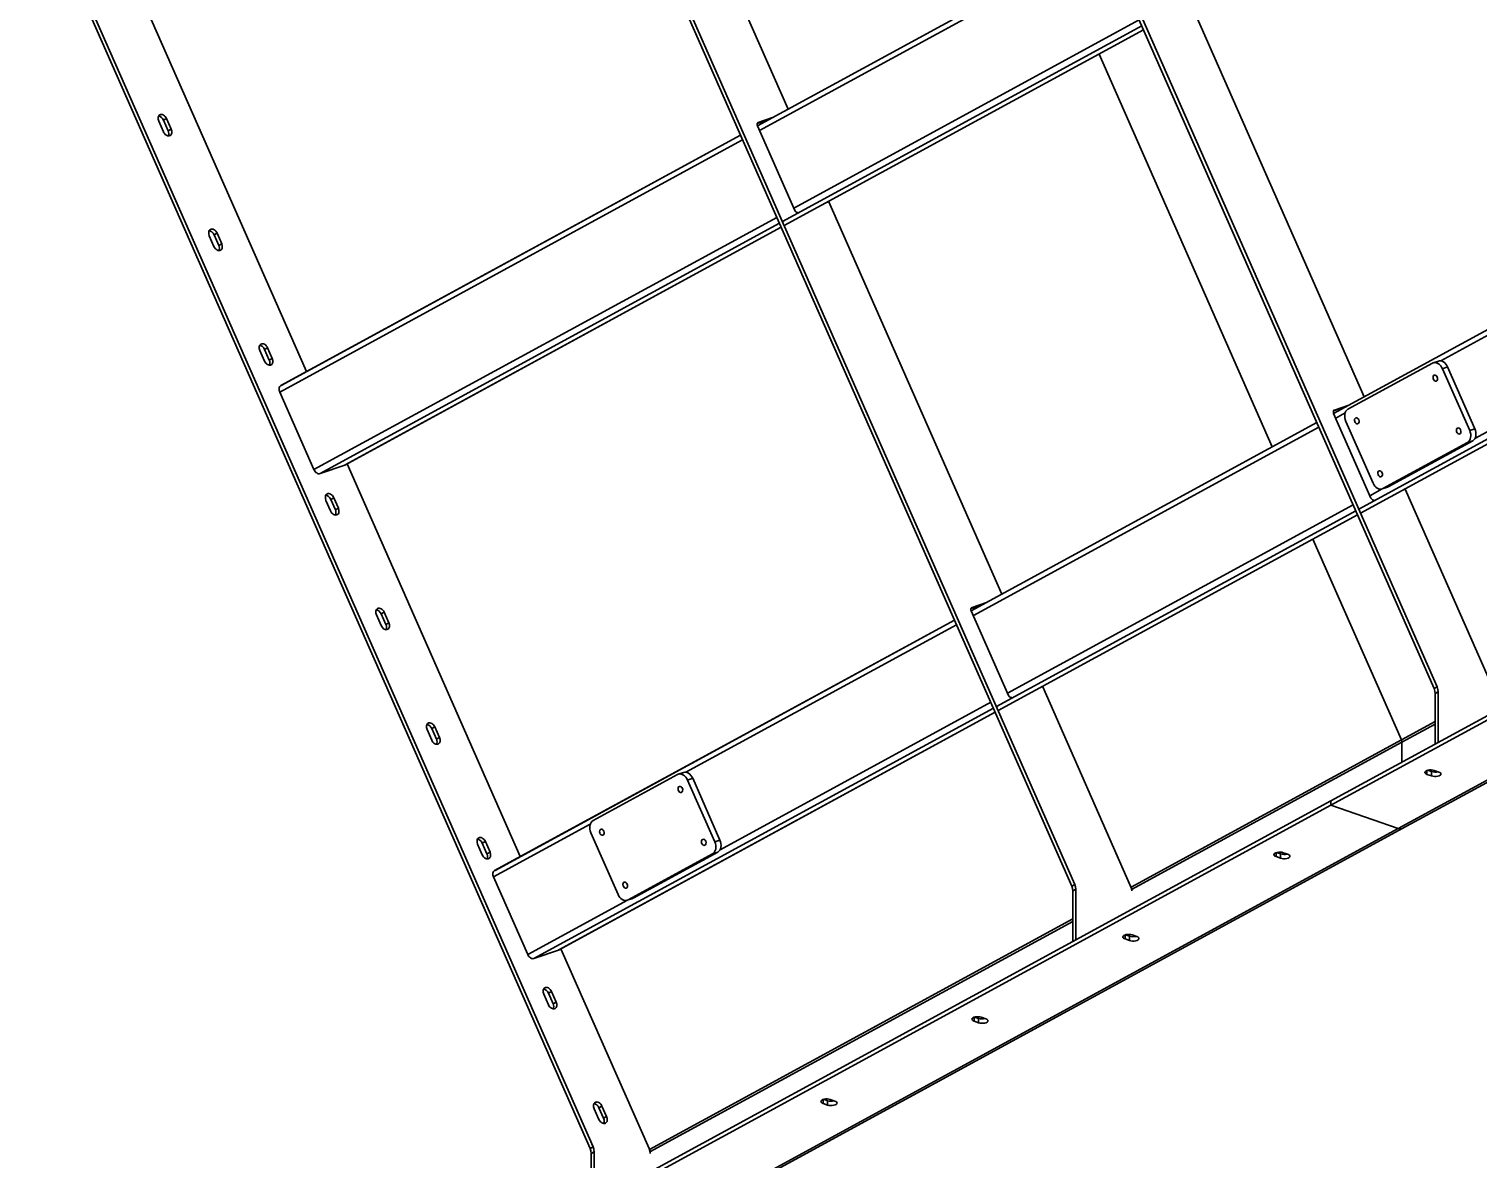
# Model space of a CAD drawing. Header units: millimetres. Extents: x 0 to 599, y 0 to 420.
# Drawn here: x 171.9 to 246.8, y 270.2 to 328.6 of the extents above; entities that cross this region are included whole.
import ezdxf

# ---------------------------------------------------------------- set-up
doc = ezdxf.new("R2010")
doc.units = ezdxf.units.MM

msp = doc.modelspace()

# ---------------------------------------------------------------- linework, layer by layer
at = {"color": 1, "lineweight": 35}
for p, q in [((244.725, 294.596), (215.645, 360.52)), ((244.569, 294.511), (215.488, 360.435)), ((225.828, 284.303), (196.748, 350.227)), ((225.985, 284.388), (196.904, 350.312)), ((202.209, 344.751), (211.157, 324.468)), ((200.919, 270.735), (171.898, 336.522)), ((201.075, 270.82), (172.054, 336.607)), ((209.572, 323.604), (227.442, 333.338)), ((209.573, 323.602), (227.443, 333.336)), ((209.679, 323.361), (227.549, 333.095)), ((177.291, 331.203), (186.247, 310.899)), ((232.01, 329.887), (240.958, 309.604)), ((211.449, 319.35), (229.319, 329.083)), ((210.869, 318.654), (229.453, 328.777)), ((210.96, 318.449), (229.544, 328.572)), ((210.96, 318.447), (229.545, 328.57)), ((236.194, 307.009), (227.237, 327.315)), ((227.237, 327.315), (236.194, 307.009)), ((178.58, 324.044), (178.579, 323.947)), ((178.579, 323.947), (178.609, 323.845)), ((178.591, 324.087), (178.58, 324.044)), ((178.61, 324.125), (178.591, 324.087)), ((178.602, 324.11), (178.675, 324.091)), ((178.609, 323.845), (178.851, 323.298)), ((178.635, 324.155), (178.61, 324.125)), ((178.666, 324.178), (178.635, 324.155)), ((178.708, 324.193), (178.666, 324.178)), ((178.675, 324.091), (178.746, 324.045)), ((178.755, 324.196), (178.708, 324.193)), ((178.746, 324.045), (178.808, 323.979)), ((178.804, 324.186), (178.755, 324.196)), ((178.853, 324.164), (178.804, 324.186)), ((178.808, 323.979), (178.855, 323.898)), ((178.9, 324.132), (178.853, 324.164)), ((178.855, 323.898), (179.011, 323.983)), ((178.855, 323.898), (179.096, 323.351)), ((178.944, 324.089), (178.9, 324.132)), ((178.981, 324.039), (178.944, 324.089)), ((179.011, 323.983), (178.981, 324.039)), ((179.252, 323.436), (179.011, 323.983)), ((209.557, 323.704), (209.572, 323.744)), ((209.564, 323.728), (210.203, 323.948)), ((209.572, 323.744), (209.6, 323.771)), ((209.612, 323.776), (209.59, 323.764)), ((209.6, 323.771), (209.612, 323.776)), ((210.359, 324.033), (209.612, 323.776)), ((178.851, 323.298), (178.88, 323.242)), ((178.88, 323.242), (178.918, 323.192)), ((178.918, 323.192), (178.961, 323.149)), ((178.961, 323.149), (179.008, 323.117)), ((179.008, 323.117), (179.057, 323.095)), ((179.057, 323.095), (179.106, 323.085)), ((179.096, 323.351), (179.252, 323.436)), ((179.096, 323.351), (179.12, 323.28)), ((179.124, 323.143), (179.103, 323.086)), ((179.106, 323.085), (179.153, 323.088)), ((179.12, 323.28), (179.129, 323.209)), ((179.129, 323.209), (179.124, 323.143)), ((179.153, 323.088), (179.195, 323.104)), ((179.195, 323.104), (179.226, 323.126)), ((179.226, 323.126), (179.251, 323.157)), ((179.251, 323.157), (179.27, 323.194)), ((179.282, 323.334), (179.252, 323.436)), ((179.27, 323.194), (179.282, 323.237)), ((179.282, 323.237), (179.282, 323.334)), ((184.92, 310.177), (208.701, 323.13)), ((184.943, 310.187), (208.702, 323.128)), ((209.557, 323.655), (209.557, 323.704)), ((209.572, 323.605), (209.557, 323.655)), ((209.572, 323.605), (211.502, 319.228)), ((184.863, 309.844), (208.808, 322.887)), ((213.142, 319.635), (213.269, 319.679)), ((213.269, 319.679), (222.217, 299.396)), ((186.632, 305.833), (210.578, 318.875)), ((186.954, 305.628), (210.713, 318.569)), ((211.533, 319.179), (211.502, 319.228)), ((211.574, 319.142), (211.533, 319.179)), ((211.62, 319.123), (211.574, 319.142)), ((211.663, 319.126), (211.62, 319.123)), ((181.205, 318.161), (181.194, 318.118)), ((181.194, 318.118), (181.194, 318.021)), ((181.194, 318.021), (181.223, 317.919)), ((181.224, 318.198), (181.205, 318.161)), ((181.216, 318.184), (181.289, 318.165)), ((181.223, 317.919), (181.465, 317.372)), ((181.25, 318.229), (181.224, 318.198)), ((181.281, 318.251), (181.25, 318.229)), ((181.323, 318.267), (181.281, 318.251)), ((181.289, 318.165), (181.36, 318.119)), ((181.369, 318.27), (181.323, 318.267)), ((181.36, 318.119), (181.422, 318.053)), ((181.418, 318.26), (181.369, 318.27)), ((181.467, 318.238), (181.418, 318.26)), ((181.422, 318.053), (181.469, 317.972)), ((181.515, 318.206), (181.467, 318.238)), ((181.469, 317.972), (181.625, 318.057)), ((181.469, 317.972), (181.71, 317.425)), ((181.558, 318.163), (181.515, 318.206)), ((181.595, 318.113), (181.558, 318.163)), ((181.625, 318.057), (181.595, 318.113)), ((181.866, 317.51), (181.625, 318.057)), ((188.226, 306.066), (210.803, 318.364)), ((188.248, 306.076), (210.804, 318.362)), ((239.373, 308.74), (257.242, 318.474)), ((239.373, 308.738), (257.243, 318.472)), ((244.91, 311.455), (257.35, 318.231)), ((181.465, 317.372), (181.494, 317.316)), ((181.494, 317.316), (181.532, 317.266)), ((181.532, 317.266), (181.575, 317.223)), ((181.575, 317.223), (181.622, 317.191)), ((181.622, 317.191), (181.672, 317.169)), ((181.672, 317.169), (181.72, 317.159)), ((181.71, 317.425), (181.866, 317.51)), ((181.71, 317.425), (181.734, 317.354)), ((181.738, 317.217), (181.717, 317.16)), ((181.72, 317.159), (181.767, 317.162)), ((181.734, 317.354), (181.743, 317.283)), ((181.743, 317.283), (181.738, 317.217)), ((181.767, 317.162), (181.809, 317.177)), ((181.809, 317.177), (181.84, 317.2)), ((181.84, 317.2), (181.865, 317.23)), ((181.865, 317.23), (181.884, 317.268)), ((181.896, 317.408), (181.866, 317.51)), ((181.884, 317.268), (181.896, 317.311)), ((181.896, 317.311), (181.896, 317.408)), ((246.68, 307.444), (259.119, 314.22)), ((240.67, 303.791), (259.254, 313.914)), ((240.76, 303.585), (259.345, 313.708)), ((240.761, 303.583), (259.346, 313.706)), ((183.82, 312.235), (183.808, 312.192)), ((183.808, 312.192), (183.808, 312.094)), ((183.808, 312.094), (183.838, 311.993)), ((183.838, 312.272), (183.82, 312.235)), ((183.83, 312.258), (183.903, 312.238)), ((183.864, 312.303), (183.838, 312.272)), ((183.838, 311.993), (184.079, 311.446)), ((183.895, 312.325), (183.864, 312.303)), ((183.937, 312.341), (183.895, 312.325)), ((183.903, 312.238), (183.974, 312.193)), ((183.983, 312.344), (183.937, 312.341)), ((183.974, 312.193), (184.036, 312.127)), ((184.032, 312.334), (183.983, 312.344)), ((184.081, 312.312), (184.032, 312.334)), ((184.036, 312.127), (184.083, 312.046)), ((184.129, 312.279), (184.081, 312.312)), ((184.083, 312.046), (184.239, 312.131)), ((184.083, 312.046), (184.324, 311.499)), ((184.172, 312.237), (184.129, 312.279)), ((184.209, 312.187), (184.172, 312.237)), ((184.239, 312.131), (184.209, 312.187)), ((184.48, 311.584), (184.239, 312.131)), ((184.079, 311.446), (184.109, 311.39)), ((184.109, 311.39), (184.146, 311.34)), ((184.146, 311.34), (184.189, 311.297)), ((184.189, 311.297), (184.236, 311.264)), ((184.236, 311.264), (184.286, 311.243)), ((184.286, 311.243), (184.335, 311.233)), ((184.324, 311.499), (184.48, 311.584)), ((184.324, 311.499), (184.348, 311.428)), ((184.352, 311.291), (184.332, 311.233)), ((184.335, 311.233), (184.381, 311.236)), ((184.348, 311.428), (184.358, 311.357)), ((184.358, 311.357), (184.352, 311.291)), ((184.381, 311.236), (184.423, 311.251)), ((184.423, 311.251), (184.454, 311.274)), ((184.454, 311.274), (184.48, 311.304)), ((184.51, 311.482), (184.48, 311.584)), ((184.48, 311.304), (184.498, 311.342)), ((184.498, 311.342), (184.51, 311.385)), ((184.51, 311.385), (184.51, 311.482)), ((244.486, 311.335), (240.113, 308.953)), ((244.524, 311.352), (244.486, 311.335)), ((244.792, 311.444), (244.524, 311.352)), ((244.587, 311.364), (244.524, 311.352)), ((244.565, 311.362), (244.754, 311.427)), ((244.654, 311.361), (244.587, 311.364)), ((244.721, 311.343), (244.654, 311.361)), ((244.787, 311.309), (244.721, 311.343)), ((244.754, 311.427), (244.792, 311.444)), ((244.85, 311.26), (244.787, 311.309)), ((244.792, 311.444), (244.855, 311.457)), ((244.908, 311.2), (244.85, 311.26)), ((244.855, 311.457), (244.921, 311.454)), ((244.958, 311.128), (244.908, 311.2)), ((244.921, 311.454), (244.989, 311.435)), ((244.999, 311.049), (244.958, 311.128)), ((244.989, 311.435), (245.055, 311.401)), ((245.267, 311.141), (244.999, 311.049)), ((246.407, 307.858), (244.999, 311.049)), ((245.055, 311.401), (245.118, 311.352)), ((245.118, 311.352), (245.175, 311.292)), ((245.175, 311.292), (245.226, 311.22)), ((245.226, 311.22), (245.267, 311.141)), ((245.267, 311.141), (246.675, 307.95)), ((244.517, 310.648), (244.511, 310.59)), ((244.511, 310.59), (244.523, 310.528)), ((244.541, 310.693), (244.517, 310.648)), ((244.523, 310.528), (244.551, 310.472)), ((244.579, 310.719), (244.541, 310.693)), ((244.551, 310.472), (244.592, 310.431)), ((244.621, 310.723), (244.579, 310.719)), ((244.592, 310.431), (244.639, 310.409)), ((244.664, 310.705), (244.621, 310.723)), ((244.639, 310.409), (244.684, 310.412)), ((244.703, 310.67), (244.664, 310.705)), ((244.684, 310.412), (244.724, 310.441)), ((244.733, 310.621), (244.703, 310.67)), ((244.724, 310.441), (244.748, 310.492)), ((244.751, 310.555), (244.733, 310.621)), ((244.748, 310.492), (244.751, 310.555)), ((184.845, 310.086), (184.833, 310.043)), ((184.833, 310.043), (184.833, 309.946)), ((184.833, 309.946), (184.863, 309.844)), ((184.864, 310.124), (184.845, 310.086)), ((184.863, 309.844), (186.632, 305.833)), ((184.889, 310.154), (184.864, 310.124)), ((184.92, 310.177), (184.889, 310.154)), ((184.943, 310.187), (184.92, 310.177)), ((239.234, 288.713), (278.277, 309.98)), ((278.277, 309.755), (239.234, 288.488)), ((239.358, 308.84), (239.373, 308.881)), ((239.358, 308.792), (239.358, 308.84)), ((239.372, 308.741), (239.358, 308.792)), ((239.364, 308.864), (240.004, 309.084)), ((239.373, 308.881), (239.401, 308.907)), ((239.412, 308.912), (239.391, 308.9)), ((239.401, 308.907), (239.412, 308.912)), ((240.16, 309.169), (239.412, 308.912)), ((239.48, 308.497), (239.967, 308.763)), ((239.974, 308.781), (239.951, 308.699)), ((240.009, 308.853), (239.974, 308.781)), ((240.056, 308.911), (240.009, 308.853)), ((240.113, 308.953), (240.056, 308.911)), ((220.632, 298.532), (238.502, 308.266)), ((220.633, 298.53), (238.502, 308.264)), ((220.739, 298.289), (238.609, 308.023)), ((239.372, 308.741), (241.303, 304.365)), ((239.951, 308.699), (239.943, 308.609)), ((239.943, 308.609), (239.949, 308.514)), ((239.949, 308.514), (239.969, 308.419)), ((239.969, 308.419), (240.002, 308.327)), ((240.002, 308.327), (241.41, 305.136)), ((240.457, 308.436), (240.45, 308.378)), ((240.45, 308.378), (240.462, 308.317)), ((240.481, 308.482), (240.457, 308.436)), ((240.462, 308.317), (240.491, 308.261)), ((240.518, 308.508), (240.481, 308.482)), ((240.491, 308.261), (240.532, 308.219)), ((240.56, 308.511), (240.518, 308.508)), ((240.532, 308.219), (240.578, 308.198)), ((240.604, 308.494), (240.56, 308.511)), ((240.578, 308.198), (240.624, 308.2)), ((240.643, 308.458), (240.604, 308.494)), ((240.624, 308.2), (240.664, 308.229)), ((240.672, 308.409), (240.643, 308.458)), ((240.664, 308.229), (240.687, 308.28)), ((240.69, 308.344), (240.672, 308.409)), ((240.687, 308.28), (240.69, 308.344)), ((242.708, 287.277), (281.752, 308.544)), ((281.991, 308.555), (242.948, 287.288)), ((246.564, 307.324), (242.191, 304.942)), ((245.724, 307.913), (245.718, 307.855)), ((245.718, 307.855), (245.729, 307.793)), ((245.748, 307.958), (245.724, 307.913)), ((245.729, 307.793), (245.758, 307.737)), ((245.785, 307.984), (245.748, 307.958)), ((245.758, 307.737), (245.799, 307.696)), ((245.827, 307.987), (245.785, 307.984)), ((245.799, 307.696), (245.845, 307.674)), ((245.871, 307.97), (245.827, 307.987)), ((245.845, 307.674), (245.891, 307.677)), ((245.91, 307.935), (245.871, 307.97)), ((245.891, 307.677), (245.931, 307.706)), ((245.94, 307.886), (245.91, 307.935)), ((245.931, 307.706), (245.954, 307.757)), ((245.957, 307.82), (245.94, 307.886)), ((245.954, 307.757), (245.957, 307.82)), ((246.564, 307.324), (246.296, 307.232)), ((246.296, 307.232), (246.353, 307.274)), ((246.353, 307.274), (246.4, 307.332)), ((246.4, 307.332), (246.435, 307.403)), ((246.407, 307.858), (246.675, 307.95)), ((246.44, 307.766), (246.407, 307.858)), ((246.435, 307.403), (246.458, 307.486)), ((246.46, 307.67), (246.44, 307.766)), ((246.458, 307.486), (246.466, 307.576)), ((246.466, 307.576), (246.46, 307.67)), ((246.621, 307.366), (246.564, 307.324)), ((246.668, 307.424), (246.621, 307.366)), ((246.703, 307.495), (246.668, 307.424)), ((246.675, 307.95), (246.708, 307.858)), ((246.726, 307.578), (246.703, 307.495)), ((246.708, 307.858), (246.728, 307.763)), ((246.734, 307.668), (246.726, 307.578)), ((246.728, 307.763), (246.734, 307.668)), ((241.923, 304.85), (246.296, 307.232)), ((186.632, 305.833), (186.66, 305.78)), ((186.66, 305.78), (186.694, 305.733)), ((186.954, 305.628), (188.226, 306.066)), ((188.226, 306.066), (188.248, 306.076)), ((188.248, 306.076), (188.269, 306.089)), ((188.35, 306.131), (197.307, 285.827)), ((241.725, 305.773), (241.687, 305.747)), ((241.767, 305.776), (241.725, 305.773)), ((241.81, 305.759), (241.767, 305.776)), ((241.849, 305.723), (241.81, 305.759)), ((186.694, 305.733), (186.733, 305.692)), ((186.733, 305.692), (186.777, 305.659)), ((186.777, 305.659), (186.822, 305.636)), ((186.822, 305.636), (186.868, 305.622)), ((186.868, 305.622), (186.912, 305.62)), ((186.912, 305.62), (186.954, 305.628)), ((241.41, 305.136), (241.451, 305.056)), ((241.451, 305.056), (241.501, 304.985)), ((241.663, 305.701), (241.657, 305.643)), ((241.657, 305.643), (241.669, 305.582)), ((241.687, 305.747), (241.663, 305.701)), ((241.669, 305.582), (241.697, 305.526)), ((241.697, 305.526), (241.738, 305.484)), ((241.738, 305.484), (241.785, 305.463)), ((241.785, 305.463), (241.83, 305.465)), ((241.83, 305.465), (241.87, 305.494)), ((241.879, 305.674), (241.849, 305.723)), ((241.87, 305.494), (241.894, 305.545)), ((241.897, 305.609), (241.879, 305.674)), ((241.894, 305.545), (241.897, 305.609)), ((187.227, 304.442), (187.226, 304.345)), ((187.226, 304.345), (187.256, 304.243)), ((187.238, 304.485), (187.227, 304.442)), ((187.257, 304.523), (187.238, 304.485)), ((187.249, 304.509), (187.322, 304.489)), ((187.282, 304.553), (187.257, 304.523)), ((187.313, 304.576), (187.282, 304.553)), ((187.355, 304.591), (187.313, 304.576)), ((187.322, 304.489), (187.392, 304.444)), ((187.402, 304.594), (187.355, 304.591)), ((187.392, 304.444), (187.454, 304.377)), ((187.451, 304.584), (187.402, 304.594)), ((187.5, 304.563), (187.451, 304.584)), ((187.454, 304.377), (187.501, 304.296)), ((187.547, 304.53), (187.5, 304.563)), ((187.501, 304.296), (187.658, 304.381)), ((187.501, 304.296), (187.743, 303.749)), ((187.591, 304.487), (187.547, 304.53)), ((187.628, 304.437), (187.591, 304.487)), ((187.658, 304.381), (187.628, 304.437)), ((187.899, 303.834), (187.658, 304.381)), ((241.249, 304.486), (241.89, 304.835)), ((241.334, 304.315), (241.303, 304.365)), ((241.375, 304.278), (241.334, 304.315)), ((241.421, 304.26), (241.375, 304.278)), ((241.464, 304.262), (241.421, 304.26)), ((241.501, 304.985), (241.559, 304.924)), ((241.559, 304.924), (241.622, 304.876)), ((241.622, 304.876), (241.688, 304.842)), ((241.688, 304.842), (241.755, 304.823)), ((241.755, 304.823), (241.822, 304.82)), ((241.822, 304.82), (241.885, 304.833)), ((242.152, 304.925), (241.885, 304.833)), ((241.885, 304.833), (241.923, 304.85)), ((241.923, 304.85), (242.191, 304.942)), ((242.152, 304.925), (242.112, 304.915)), ((242.191, 304.942), (242.152, 304.925)), ((242.943, 304.771), (243.07, 304.815)), ((243.07, 304.815), (247.615, 294.513)), ((187.256, 304.243), (187.497, 303.696)), ((187.497, 303.696), (187.527, 303.64)), ((187.527, 303.64), (187.564, 303.59)), ((187.564, 303.59), (187.608, 303.548)), ((187.608, 303.548), (187.655, 303.515)), ((187.655, 303.515), (187.704, 303.493)), ((187.743, 303.749), (187.899, 303.834)), ((187.743, 303.749), (187.767, 303.678)), ((187.77, 303.541), (187.75, 303.484)), ((187.767, 303.678), (187.776, 303.607)), ((187.776, 303.607), (187.77, 303.541)), ((187.842, 303.502), (187.873, 303.524)), ((187.873, 303.524), (187.898, 303.555)), ((187.898, 303.555), (187.917, 303.592)), ((187.929, 303.733), (187.899, 303.834)), ((187.917, 303.592), (187.928, 303.635)), ((187.928, 303.635), (187.929, 303.733)), ((221.929, 293.582), (240.513, 303.705)), ((222.508, 294.278), (240.378, 304.011)), ((187.704, 303.493), (187.753, 303.484)), ((187.753, 303.484), (187.8, 303.487)), ((187.8, 303.487), (187.842, 303.502)), ((222.019, 293.377), (240.604, 303.5)), ((222.02, 293.375), (240.605, 303.498)), ((242.876, 291.862), (238.298, 302.241)), ((238.298, 302.241), (242.876, 291.862)), ((189.841, 298.516), (189.84, 298.419)), ((189.84, 298.419), (189.87, 298.317)), ((189.852, 298.559), (189.841, 298.516)), ((189.871, 298.597), (189.852, 298.559)), ((189.863, 298.583), (189.936, 298.563)), ((189.87, 298.317), (190.111, 297.77)), ((189.896, 298.627), (189.871, 298.597)), ((189.927, 298.65), (189.896, 298.627)), ((189.969, 298.665), (189.927, 298.65)), ((189.936, 298.563), (190.007, 298.518)), ((190.016, 298.668), (189.969, 298.665)), ((190.007, 298.518), (190.069, 298.451)), ((190.065, 298.658), (190.016, 298.668)), ((190.114, 298.637), (190.065, 298.658)), ((190.069, 298.451), (190.116, 298.37)), ((190.161, 298.604), (190.114, 298.637)), ((190.116, 298.37), (190.272, 298.455)), ((190.116, 298.37), (190.357, 297.823)), ((190.205, 298.561), (190.161, 298.604)), ((190.242, 298.511), (190.205, 298.561)), ((190.272, 298.455), (190.242, 298.511)), ((190.513, 297.908), (190.272, 298.455)), ((220.617, 298.632), (220.632, 298.672)), ((220.617, 298.584), (220.617, 298.632)), ((220.632, 298.533), (220.617, 298.584)), ((220.624, 298.656), (221.263, 298.876)), ((220.632, 298.672), (220.66, 298.699)), ((220.632, 298.533), (222.562, 294.157)), ((220.672, 298.704), (220.65, 298.692)), ((220.66, 298.699), (220.672, 298.704)), ((221.419, 298.961), (220.672, 298.704)), ((190.111, 297.77), (190.141, 297.714)), ((190.141, 297.714), (190.179, 297.664)), ((190.179, 297.664), (190.222, 297.622)), ((190.222, 297.622), (190.269, 297.589)), ((190.269, 297.589), (190.318, 297.567)), ((190.318, 297.567), (190.367, 297.558)), ((190.357, 297.823), (190.513, 297.908)), ((190.357, 297.823), (190.381, 297.752)), ((190.385, 297.615), (190.364, 297.558)), ((190.367, 297.558), (190.414, 297.56)), ((190.381, 297.752), (190.39, 297.681)), ((190.39, 297.681), (190.385, 297.615)), ((190.414, 297.56), (190.456, 297.576)), ((190.456, 297.576), (190.487, 297.598)), ((190.487, 297.598), (190.512, 297.629)), ((190.512, 297.629), (190.531, 297.666)), ((190.543, 297.807), (190.513, 297.908)), ((190.531, 297.666), (190.543, 297.709)), ((190.543, 297.709), (190.543, 297.807)), ((195.98, 285.105), (219.761, 298.058)), ((196.003, 285.115), (219.762, 298.056)), ((205.867, 290.188), (219.868, 297.815)), ((224.202, 294.563), (224.329, 294.607)), ((224.329, 294.607), (228.874, 284.305)), ((244.569, 294.511), (244.725, 294.596)), ((244.725, 294.596), (244.767, 294.47)), ((207.636, 286.177), (221.638, 293.803)), ((222.593, 294.107), (222.562, 294.157)), ((222.634, 294.07), (222.593, 294.107)), ((222.68, 294.051), (222.634, 294.07)), ((222.723, 294.054), (222.68, 294.051)), ((244.611, 294.385), (244.569, 294.511)), ((244.625, 294.26), (244.611, 294.385)), ((244.781, 294.345), (244.625, 294.26)), ((244.625, 291.65), (244.625, 294.26)), ((244.767, 294.47), (244.781, 294.345)), ((244.781, 291.735), (244.781, 294.345)), ((198.014, 280.556), (221.773, 293.497)), ((199.286, 280.994), (221.863, 293.292)), ((199.308, 281.004), (221.864, 293.29)), ((192.466, 292.633), (192.455, 292.59)), ((192.455, 292.59), (192.455, 292.493)), ((192.455, 292.493), (192.484, 292.391)), ((192.485, 292.671), (192.466, 292.633)), ((192.477, 292.657), (192.55, 292.637)), ((192.484, 292.391), (192.726, 291.844)), ((192.511, 292.701), (192.485, 292.671)), ((192.542, 292.724), (192.511, 292.701)), ((192.584, 292.739), (192.542, 292.724)), ((192.55, 292.637), (192.621, 292.591)), ((192.63, 292.742), (192.584, 292.739)), ((192.621, 292.591), (192.683, 292.525)), ((192.679, 292.732), (192.63, 292.742)), ((192.728, 292.711), (192.679, 292.732)), ((192.683, 292.525), (192.73, 292.444)), ((192.776, 292.678), (192.728, 292.711)), ((192.73, 292.444), (192.886, 292.529)), ((192.73, 292.444), (192.971, 291.897)), ((192.819, 292.635), (192.776, 292.678)), ((192.856, 292.585), (192.819, 292.635)), ((192.886, 292.529), (192.856, 292.585)), ((193.127, 291.982), (192.886, 292.529)), ((244.625, 292.815), (242.876, 291.862)), ((244.625, 292.674), (242.904, 291.737)), ((192.726, 291.844), (192.755, 291.788)), ((192.755, 291.788), (192.793, 291.738)), ((192.793, 291.738), (192.836, 291.696)), ((192.836, 291.696), (192.883, 291.663)), ((192.883, 291.663), (192.932, 291.641)), ((192.932, 291.641), (192.981, 291.631)), ((192.971, 291.897), (193.127, 291.982)), ((192.971, 291.897), (192.995, 291.826)), ((192.999, 291.689), (192.978, 291.632)), ((192.981, 291.631), (193.028, 291.634)), ((192.995, 291.826), (193.004, 291.755)), ((193.004, 291.755), (192.999, 291.689)), ((193.028, 291.634), (193.07, 291.65)), ((193.07, 291.65), (193.101, 291.672)), ((193.101, 291.672), (193.126, 291.703)), ((193.126, 291.703), (193.145, 291.74)), ((193.157, 291.881), (193.127, 291.982)), ((193.145, 291.74), (193.157, 291.783)), ((193.157, 291.783), (193.157, 291.881)), ((242.876, 291.862), (228.896, 284.248)), ((242.904, 291.737), (228.925, 284.123)), ((242.897, 291.799), (242.876, 291.862)), ((242.876, 291.862), (242.897, 291.799)), ((242.904, 291.737), (242.897, 291.799)), ((242.897, 291.799), (242.904, 291.737)), ((242.904, 290.712), (242.904, 291.737)), ((242.904, 291.737), (242.904, 290.712)), ((205.443, 290.068), (201.07, 287.686)), ((205.481, 290.085), (205.443, 290.068)), ((205.749, 290.177), (205.481, 290.085)), ((205.544, 290.098), (205.481, 290.085)), ((205.522, 290.095), (205.71, 290.16)), ((205.61, 290.095), (205.544, 290.098)), ((205.678, 290.076), (205.61, 290.095)), ((205.744, 290.042), (205.678, 290.076)), ((205.71, 290.16), (205.749, 290.177)), ((205.807, 289.994), (205.744, 290.042)), ((205.749, 290.177), (205.812, 290.19)), ((205.812, 290.19), (205.878, 290.187)), ((205.878, 290.187), (205.945, 290.168)), ((205.945, 290.168), (206.012, 290.134)), ((206.012, 290.134), (206.074, 290.086)), ((206.074, 290.086), (206.132, 290.025)), ((206.132, 290.025), (206.182, 289.954)), ((244.099, 290.216), (244.087, 290.179)), ((244.087, 290.179), (244.095, 290.15)), ((244.095, 290.15), (244.117, 290.123)), ((244.133, 290.249), (244.099, 290.216)), ((244.117, 290.123), (244.153, 290.098)), ((244.188, 290.277), (244.133, 290.249)), ((244.153, 290.098), (244.2, 290.077)), ((244.257, 290.297), (244.188, 290.277)), ((244.2, 290.077), (244.2, 290.282)), ((244.2, 290.077), (244.434, 289.996)), ((244.434, 290.221), (244.232, 290.291)), ((244.337, 290.308), (244.257, 290.297)), ((244.421, 290.309), (244.337, 290.308)), ((244.503, 290.3), (244.421, 290.309)), ((244.513, 290.201), (244.434, 290.221)), ((244.434, 289.996), (244.434, 290.221)), ((244.575, 290.282), (244.503, 290.3)), ((244.602, 290.192), (244.513, 290.201)), ((244.809, 290.2), (244.575, 290.282)), ((244.693, 290.196), (244.602, 290.192)), ((244.777, 290.211), (244.693, 290.196)), ((244.856, 290.179), (244.809, 290.2)), ((244.821, 290), (244.876, 290.028)), ((244.892, 290.154), (244.856, 290.179)), ((244.876, 290.028), (244.91, 290.062)), ((244.914, 290.127), (244.892, 290.154)), ((244.91, 290.062), (244.922, 290.098)), ((244.922, 290.098), (244.914, 290.127)), ((205.474, 289.381), (205.468, 289.323)), ((205.468, 289.323), (205.48, 289.262)), ((205.498, 289.427), (205.474, 289.381)), ((205.535, 289.453), (205.498, 289.427)), ((205.577, 289.456), (205.535, 289.453)), ((205.621, 289.439), (205.577, 289.456)), ((205.66, 289.403), (205.621, 289.439)), ((205.69, 289.354), (205.66, 289.403)), ((205.707, 289.289), (205.69, 289.354)), ((205.704, 289.225), (205.707, 289.289)), ((205.864, 289.933), (205.807, 289.994)), ((205.915, 289.862), (205.864, 289.933)), ((205.956, 289.782), (205.915, 289.862)), ((206.224, 289.874), (205.956, 289.782)), ((207.364, 286.591), (205.956, 289.782)), ((206.182, 289.954), (206.224, 289.874)), ((206.224, 289.874), (207.631, 286.683)), ((244.434, 289.996), (244.506, 289.977)), ((244.506, 289.977), (244.588, 289.968)), ((244.588, 289.968), (244.672, 289.969)), ((244.672, 289.969), (244.752, 289.98)), ((244.752, 289.98), (244.821, 290)), ((200.19, 267.447), (239.234, 288.713)), ((205.48, 289.262), (205.508, 289.206)), ((205.508, 289.206), (205.549, 289.164)), ((205.549, 289.164), (205.595, 289.143)), ((205.595, 289.143), (205.641, 289.145)), ((205.641, 289.145), (205.681, 289.174)), ((205.681, 289.174), (205.704, 289.225)), ((239.234, 288.488), (239.234, 288.713)), ((239.234, 288.488), (239.234, 288.713)), ((239.234, 288.488), (200.19, 267.222)), ((239.234, 288.488), (242.708, 287.277)), ((239.234, 288.488), (242.708, 287.277)), ((195.923, 284.772), (200.924, 287.496)), ((200.908, 287.432), (200.899, 287.342)), ((200.899, 287.342), (200.905, 287.247)), ((200.905, 287.247), (200.925, 287.152)), ((200.93, 287.515), (200.908, 287.432)), ((200.925, 287.152), (200.958, 287.06)), ((200.966, 287.586), (200.93, 287.515)), ((200.958, 287.06), (202.366, 283.869)), ((201.013, 287.644), (200.966, 287.586)), ((201.07, 287.686), (201.013, 287.644)), ((201.413, 287.169), (201.407, 287.112)), ((201.407, 287.112), (201.419, 287.05)), ((201.437, 287.215), (201.413, 287.169)), ((201.419, 287.05), (201.447, 286.994)), ((201.475, 287.241), (201.437, 287.215)), ((201.517, 287.244), (201.475, 287.241)), ((201.56, 287.227), (201.517, 287.244)), ((201.599, 287.191), (201.56, 287.227)), ((201.629, 287.142), (201.599, 287.191)), ((201.647, 287.077), (201.629, 287.142)), ((201.644, 287.013), (201.647, 287.077)), ((203.665, 266.01), (242.708, 287.277)), ((242.948, 287.288), (203.904, 266.021)), ((242.708, 287.277), (242.773, 287.261)), ((242.708, 287.277), (242.773, 287.261)), ((242.773, 287.261), (242.835, 287.257)), ((242.773, 287.261), (242.835, 287.257)), ((242.835, 287.257), (242.894, 287.266)), ((242.835, 287.257), (242.894, 287.266)), ((242.894, 287.266), (242.948, 287.288)), ((242.894, 287.266), (242.948, 287.288)), ((195.081, 286.707), (195.069, 286.664)), ((195.069, 286.664), (195.069, 286.567)), ((195.069, 286.567), (195.098, 286.465)), ((195.099, 286.745), (195.081, 286.707)), ((195.091, 286.73), (195.164, 286.711)), ((195.098, 286.465), (195.34, 285.918)), ((195.125, 286.775), (195.099, 286.745)), ((195.156, 286.798), (195.125, 286.775)), ((195.198, 286.813), (195.156, 286.798)), ((195.164, 286.711), (195.235, 286.665)), ((195.244, 286.816), (195.198, 286.813)), ((195.235, 286.665), (195.297, 286.599)), ((195.293, 286.806), (195.244, 286.816)), ((195.342, 286.784), (195.293, 286.806)), ((195.297, 286.599), (195.344, 286.518)), ((195.39, 286.752), (195.342, 286.784)), ((195.344, 286.518), (195.5, 286.603)), ((195.344, 286.518), (195.585, 285.971)), ((195.433, 286.709), (195.39, 286.752)), ((195.47, 286.659), (195.433, 286.709)), ((195.5, 286.603), (195.47, 286.659)), ((195.741, 286.056), (195.5, 286.603)), ((201.447, 286.994), (201.488, 286.952)), ((201.488, 286.952), (201.535, 286.931)), ((201.535, 286.931), (201.58, 286.934)), ((201.58, 286.934), (201.62, 286.962)), ((201.62, 286.962), (201.644, 287.013)), ((206.68, 286.646), (206.674, 286.588)), ((206.674, 286.588), (206.686, 286.526)), ((206.704, 286.691), (206.68, 286.646)), ((206.686, 286.526), (206.715, 286.471)), ((206.742, 286.717), (206.704, 286.691)), ((206.715, 286.471), (206.755, 286.429)), ((206.784, 286.721), (206.742, 286.717)), ((206.755, 286.429), (206.802, 286.408)), ((206.827, 286.704), (206.784, 286.721)), ((206.802, 286.408), (206.847, 286.41)), ((206.866, 286.668), (206.827, 286.704)), ((206.847, 286.41), (206.887, 286.439)), ((206.896, 286.619), (206.866, 286.668)), ((206.887, 286.439), (206.911, 286.49)), ((206.914, 286.554), (206.896, 286.619)), ((206.911, 286.49), (206.914, 286.554)), ((207.364, 286.591), (207.631, 286.683)), ((207.397, 286.499), (207.364, 286.591)), ((207.417, 286.404), (207.397, 286.499)), ((207.414, 286.219), (207.423, 286.309)), ((207.423, 286.309), (207.417, 286.404)), ((207.631, 286.683), (207.665, 286.591)), ((207.682, 286.311), (207.66, 286.229)), ((207.665, 286.591), (207.685, 286.496)), ((207.69, 286.401), (207.682, 286.311)), ((207.685, 286.496), (207.69, 286.401)), ((195.34, 285.918), (195.37, 285.862)), ((195.37, 285.862), (195.407, 285.812)), ((195.407, 285.812), (195.45, 285.769)), ((195.45, 285.769), (195.497, 285.737)), ((195.497, 285.737), (195.547, 285.715)), ((195.547, 285.715), (195.596, 285.705)), ((195.585, 285.971), (195.741, 286.056)), ((195.585, 285.971), (195.609, 285.9)), ((195.613, 285.763), (195.593, 285.706)), ((195.596, 285.705), (195.642, 285.708)), ((195.609, 285.9), (195.619, 285.829)), ((195.619, 285.829), (195.613, 285.763)), ((195.642, 285.708), (195.684, 285.724)), ((195.684, 285.724), (195.715, 285.746)), ((195.715, 285.746), (195.74, 285.777)), ((195.74, 285.777), (195.759, 285.814)), ((195.771, 285.954), (195.741, 286.056)), ((195.759, 285.814), (195.771, 285.857)), ((195.771, 285.857), (195.771, 285.954)), ((202.88, 283.583), (207.252, 285.965)), ((207.52, 286.057), (203.147, 283.675)), ((207.52, 286.057), (207.252, 285.965)), ((207.252, 285.965), (207.309, 286.007)), ((207.309, 286.007), (207.357, 286.065)), ((207.357, 286.065), (207.392, 286.136)), ((207.392, 286.136), (207.414, 286.219)), ((207.577, 286.099), (207.52, 286.057)), ((207.624, 286.157), (207.577, 286.099)), ((207.66, 286.229), (207.624, 286.157)), ((236.29, 285.962), (236.279, 285.926)), ((236.279, 285.926), (236.286, 285.897)), ((236.286, 285.897), (236.308, 285.869)), ((236.325, 285.996), (236.29, 285.962)), ((236.308, 285.869), (236.344, 285.845)), ((236.379, 286.024), (236.325, 285.996)), ((236.344, 285.845), (236.391, 285.824)), ((236.449, 286.044), (236.379, 286.024)), ((236.391, 285.824), (236.391, 286.028)), ((236.391, 285.824), (236.626, 285.742)), ((236.626, 285.967), (236.423, 286.038)), ((236.529, 286.055), (236.449, 286.044)), ((236.613, 286.056), (236.529, 286.055)), ((236.694, 286.047), (236.613, 286.056)), ((236.704, 285.948), (236.626, 285.967)), ((236.626, 285.742), (236.626, 285.967)), ((236.626, 285.742), (236.698, 285.724)), ((236.766, 286.028), (236.694, 286.047)), ((236.698, 285.724), (236.779, 285.715)), ((236.793, 285.939), (236.704, 285.948)), ((237, 285.947), (236.766, 286.028)), ((236.779, 285.715), (236.863, 285.716)), ((236.884, 285.942), (236.793, 285.939)), ((236.863, 285.716), (236.943, 285.727)), ((236.968, 285.958), (236.884, 285.942)), ((236.943, 285.727), (237.013, 285.747)), ((237.048, 285.926), (237, 285.947)), ((237.013, 285.747), (237.067, 285.775)), ((237.083, 285.901), (237.048, 285.926)), ((237.067, 285.775), (237.101, 285.808)), ((237.105, 285.873), (237.083, 285.901)), ((237.101, 285.808), (237.113, 285.844)), ((237.113, 285.844), (237.105, 285.873)), ((195.905, 285.014), (195.893, 284.971)), ((195.893, 284.971), (195.893, 284.874)), ((195.893, 284.874), (195.923, 284.772)), ((195.924, 285.052), (195.905, 285.014)), ((195.949, 285.082), (195.924, 285.052)), ((195.98, 285.105), (195.949, 285.082)), ((196.003, 285.115), (195.98, 285.105)), ((195.923, 284.772), (197.692, 280.761)), ((202.62, 284.434), (202.614, 284.376)), ((202.614, 284.376), (202.626, 284.315)), ((202.644, 284.48), (202.62, 284.434)), ((202.626, 284.315), (202.654, 284.259)), ((202.681, 284.506), (202.644, 284.48)), ((202.654, 284.259), (202.695, 284.217)), ((202.723, 284.509), (202.681, 284.506)), ((202.695, 284.217), (202.741, 284.196)), ((202.767, 284.492), (202.723, 284.509)), ((202.741, 284.196), (202.787, 284.198)), ((202.806, 284.456), (202.767, 284.492)), ((202.787, 284.198), (202.827, 284.227)), ((202.836, 284.407), (202.806, 284.456)), ((202.827, 284.227), (202.85, 284.278)), ((202.853, 284.342), (202.836, 284.407)), ((202.85, 284.278), (202.853, 284.342)), ((225.828, 284.303), (225.985, 284.388)), ((225.87, 284.177), (225.828, 284.303)), ((225.884, 284.052), (225.87, 284.177)), ((226.04, 284.137), (225.884, 284.052)), ((225.884, 281.442), (225.884, 284.052)), ((225.985, 284.388), (226.026, 284.262)), ((226.026, 284.262), (226.04, 284.137)), ((226.04, 281.527), (226.04, 284.137)), ((228.915, 284.179), (228.874, 284.305)), ((228.929, 284.053), (228.915, 284.179)), ((197.692, 280.761), (202.847, 283.568)), ((202.366, 283.869), (202.408, 283.789)), ((202.408, 283.789), (202.458, 283.718)), ((202.458, 283.718), (202.515, 283.657)), ((202.515, 283.657), (202.578, 283.609)), ((202.578, 283.609), (202.645, 283.575)), ((202.645, 283.575), (202.712, 283.556)), ((202.712, 283.556), (202.778, 283.553)), ((202.778, 283.553), (202.841, 283.566)), ((203.109, 283.658), (202.841, 283.566)), ((202.841, 283.566), (202.88, 283.583)), ((202.88, 283.583), (203.147, 283.675)), ((203.109, 283.658), (203.068, 283.648)), ((203.147, 283.675), (203.109, 283.658)), ((225.884, 282.607), (203.986, 270.679)), ((225.884, 282.466), (204.015, 270.555)), ((228.64, 281.791), (228.57, 281.77)), ((228.817, 281.714), (228.614, 281.785)), ((228.72, 281.802), (228.64, 281.791)), ((228.804, 281.803), (228.72, 281.802)), ((228.885, 281.793), (228.804, 281.803)), ((228.957, 281.775), (228.885, 281.793)), ((199.41, 281.059), (203.964, 270.736)), ((228.482, 281.709), (228.47, 281.673)), ((228.47, 281.673), (228.477, 281.644)), ((228.477, 281.644), (228.5, 281.616)), ((228.516, 281.742), (228.482, 281.709)), ((228.5, 281.616), (228.535, 281.591)), ((228.57, 281.77), (228.516, 281.742)), ((228.535, 281.591), (228.583, 281.571)), ((228.583, 281.571), (228.583, 281.775)), ((228.583, 281.571), (228.817, 281.489)), ((228.896, 281.694), (228.817, 281.714)), ((228.817, 281.489), (228.817, 281.714)), ((228.817, 281.489), (228.889, 281.47)), ((228.889, 281.47), (228.97, 281.461)), ((228.985, 281.686), (228.896, 281.694)), ((229.192, 281.693), (228.957, 281.775)), ((228.97, 281.461), (229.054, 281.462)), ((229.076, 281.689), (228.985, 281.686)), ((229.054, 281.462), (229.134, 281.473)), ((229.16, 281.704), (229.076, 281.689)), ((229.134, 281.473), (229.204, 281.494)), ((229.239, 281.672), (229.192, 281.693)), ((229.204, 281.494), (229.258, 281.521)), ((229.275, 281.648), (229.239, 281.672)), ((229.258, 281.521), (229.292, 281.555)), ((229.297, 281.62), (229.275, 281.648)), ((229.292, 281.555), (229.304, 281.591)), ((229.304, 281.591), (229.297, 281.62)), ((197.692, 280.761), (197.72, 280.709)), ((197.72, 280.709), (197.754, 280.661)), ((197.754, 280.661), (197.793, 280.62)), ((197.793, 280.62), (197.836, 280.587)), ((197.836, 280.587), (197.882, 280.564)), ((197.882, 280.564), (197.928, 280.551)), ((197.928, 280.551), (197.972, 280.548)), ((197.972, 280.548), (198.014, 280.556)), ((198.014, 280.556), (199.286, 280.994)), ((199.286, 280.994), (199.308, 281.004)), ((199.308, 281.004), (199.329, 281.017)), ((198.488, 278.915), (198.487, 278.817)), ((198.487, 278.817), (198.517, 278.715)), ((198.499, 278.958), (198.488, 278.915)), ((198.518, 278.995), (198.499, 278.958)), ((198.51, 278.981), (198.583, 278.961)), ((198.543, 279.025), (198.518, 278.995)), ((198.574, 279.048), (198.543, 279.025)), ((198.616, 279.063), (198.574, 279.048)), ((198.583, 278.961), (198.653, 278.916)), ((198.663, 279.066), (198.616, 279.063)), ((198.653, 278.916), (198.715, 278.85)), ((198.712, 279.057), (198.663, 279.066)), ((198.761, 279.035), (198.712, 279.057)), ((198.715, 278.85), (198.762, 278.769)), ((198.808, 279.002), (198.761, 279.035)), ((198.762, 278.769), (198.919, 278.854)), ((198.851, 278.96), (198.808, 279.002)), ((198.889, 278.909), (198.851, 278.96)), ((198.919, 278.854), (198.889, 278.909)), ((199.16, 278.307), (198.919, 278.854)), ((198.517, 278.715), (198.758, 278.168)), ((198.758, 278.168), (198.788, 278.113)), ((198.762, 278.769), (199.004, 278.222)), ((198.788, 278.113), (198.825, 278.062)), ((198.825, 278.062), (198.869, 278.02)), ((199.004, 278.222), (199.16, 278.307)), ((199.004, 278.222), (199.028, 278.151)), ((199.028, 278.151), (199.037, 278.08)), ((199.037, 278.08), (199.031, 278.013)), ((199.159, 278.027), (199.178, 278.064)), ((199.19, 278.205), (199.16, 278.307)), ((199.178, 278.064), (199.189, 278.108)), ((199.189, 278.108), (199.19, 278.205)), ((198.869, 278.02), (198.916, 277.987)), ((198.916, 277.987), (198.965, 277.965)), ((198.965, 277.965), (199.014, 277.956)), ((199.031, 278.013), (199.011, 277.956)), ((199.014, 277.956), (199.061, 277.959)), ((199.061, 277.959), (199.103, 277.974)), ((199.103, 277.974), (199.134, 277.997)), ((199.134, 277.997), (199.159, 278.027)), ((220.673, 277.456), (220.661, 277.419)), ((220.661, 277.419), (220.669, 277.39)), ((220.669, 277.39), (220.691, 277.363)), ((220.707, 277.489), (220.673, 277.456)), ((220.691, 277.363), (220.727, 277.338)), ((220.762, 277.517), (220.707, 277.489)), ((220.727, 277.338), (220.774, 277.317)), ((220.831, 277.537), (220.762, 277.517)), ((220.774, 277.317), (220.774, 277.521)), ((220.774, 277.317), (221.008, 277.236)), ((221.008, 277.461), (220.806, 277.531)), ((220.911, 277.548), (220.831, 277.537)), ((220.995, 277.549), (220.911, 277.548)), ((221.076, 277.54), (220.995, 277.549)), ((221.087, 277.441), (221.008, 277.461)), ((221.008, 277.236), (221.008, 277.461)), ((221.149, 277.521), (221.076, 277.54)), ((221.176, 277.432), (221.087, 277.441)), ((221.383, 277.44), (221.149, 277.521)), ((221.267, 277.436), (221.176, 277.432)), ((221.351, 277.451), (221.267, 277.436)), ((221.43, 277.419), (221.383, 277.44)), ((221.466, 277.394), (221.43, 277.419)), ((221.449, 277.268), (221.484, 277.302)), ((221.488, 277.367), (221.466, 277.394)), ((221.484, 277.302), (221.496, 277.338)), ((221.496, 277.338), (221.488, 277.367)), ((221.008, 277.236), (221.08, 277.217)), ((221.08, 277.217), (221.162, 277.208)), ((221.162, 277.208), (221.246, 277.209)), ((221.246, 277.209), (221.325, 277.22)), ((221.325, 277.22), (221.395, 277.24)), ((221.395, 277.24), (221.449, 277.268)), ((201.102, 272.988), (201.101, 272.891)), ((201.101, 272.891), (201.131, 272.789)), ((201.113, 273.032), (201.102, 272.988)), ((201.132, 273.069), (201.113, 273.032)), ((201.124, 273.055), (201.197, 273.035)), ((201.131, 272.789), (201.372, 272.242)), ((201.157, 273.099), (201.132, 273.069)), ((201.188, 273.122), (201.157, 273.099)), ((201.23, 273.137), (201.188, 273.122)), ((201.197, 273.035), (201.268, 272.99)), ((201.277, 273.14), (201.23, 273.137)), ((201.268, 272.99), (201.33, 272.923)), ((201.326, 273.131), (201.277, 273.14)), ((201.375, 273.109), (201.326, 273.131)), ((201.33, 272.923), (201.377, 272.842)), ((201.422, 273.076), (201.375, 273.109)), ((201.377, 272.842), (201.533, 272.928)), ((201.377, 272.842), (201.618, 272.295)), ((201.466, 273.034), (201.422, 273.076)), ((201.503, 272.983), (201.466, 273.034)), ((201.533, 272.928), (201.503, 272.983)), ((201.774, 272.381), (201.533, 272.928)), ((212.864, 273.202), (212.853, 273.166)), ((212.853, 273.166), (212.86, 273.137)), ((212.86, 273.137), (212.882, 273.109)), ((212.899, 273.236), (212.864, 273.202)), ((212.882, 273.109), (212.918, 273.085)), ((212.953, 273.264), (212.899, 273.236)), ((212.918, 273.085), (212.965, 273.064)), ((213.023, 273.284), (212.953, 273.264)), ((212.965, 273.064), (212.965, 273.268)), ((212.965, 273.064), (213.199, 272.982)), ((213.199, 273.207), (212.997, 273.278)), ((213.103, 273.295), (213.023, 273.284)), ((213.187, 273.296), (213.103, 273.295)), ((213.268, 273.287), (213.187, 273.296)), ((213.278, 273.187), (213.199, 273.207)), ((213.199, 272.982), (213.199, 273.207)), ((213.199, 272.982), (213.272, 272.964)), ((213.34, 273.268), (213.268, 273.287)), ((213.272, 272.964), (213.353, 272.954)), ((213.367, 273.179), (213.278, 273.187)), ((213.574, 273.186), (213.34, 273.268)), ((213.353, 272.954), (213.437, 272.955)), ((213.458, 273.182), (213.367, 273.179)), ((213.437, 272.955), (213.517, 272.967)), ((213.542, 273.198), (213.458, 273.182)), ((213.517, 272.967), (213.587, 272.987)), ((213.622, 273.166), (213.574, 273.186)), ((213.587, 272.987), (213.641, 273.015)), ((213.657, 273.141), (213.622, 273.166)), ((213.641, 273.015), (213.675, 273.048)), ((213.679, 273.113), (213.657, 273.141)), ((213.675, 273.048), (213.687, 273.084)), ((213.687, 273.084), (213.679, 273.113)), ((201.372, 272.242), (201.402, 272.187)), ((201.402, 272.187), (201.44, 272.136)), ((201.44, 272.136), (201.483, 272.094)), ((201.483, 272.094), (201.53, 272.061)), ((201.53, 272.061), (201.579, 272.039)), ((201.579, 272.039), (201.628, 272.03)), ((201.618, 272.295), (201.774, 272.381)), ((201.618, 272.295), (201.642, 272.224)), ((201.646, 272.087), (201.625, 272.03)), ((201.642, 272.224), (201.651, 272.154)), ((201.651, 272.154), (201.646, 272.087)), ((201.675, 272.033), (201.717, 272.048)), ((201.717, 272.048), (201.748, 272.071)), ((201.748, 272.071), (201.773, 272.101)), ((201.773, 272.101), (201.792, 272.138)), ((201.804, 272.279), (201.774, 272.381)), ((201.792, 272.138), (201.803, 272.181)), ((201.803, 272.181), (201.804, 272.279)), ((201.628, 272.03), (201.675, 272.033)), ((200.919, 270.735), (201.075, 270.82)), ((200.96, 270.609), (200.919, 270.735)), ((200.974, 270.484), (200.96, 270.609)), ((201.131, 270.569), (200.974, 270.484)), ((201.075, 270.82), (201.116, 270.694)), ((201.116, 270.694), (201.131, 270.569)), ((201.131, 267.959), (201.131, 270.569)), ((204.006, 270.61), (203.964, 270.736)), ((204.02, 270.485), (204.006, 270.61)), ((200.974, 267.874), (200.974, 270.484))]:
    msp.add_line(p, q, dxfattribs=at)

doc.saveas('drawing.dxf')
